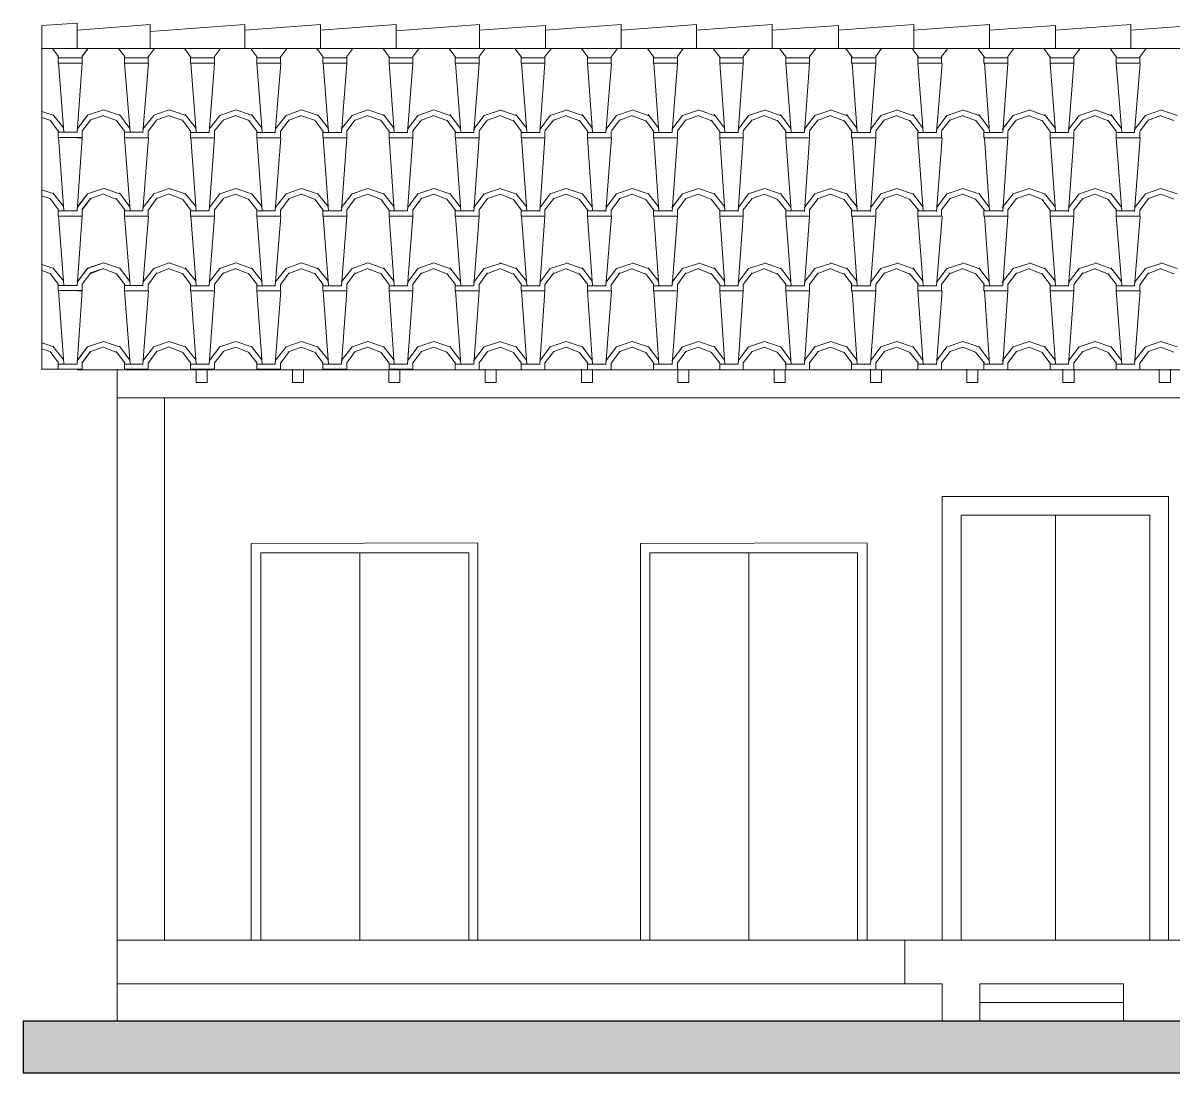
# Model space of a CAD drawing. Header units: millimetres. Extents: x 8858 to 19305, y 487 to 6013.
# Drawn here: x 8858 to 14917, y 487 to 6013 of the extents above; entities that cross this region are included whole.
import ezdxf

# ---------------------------------------------------------------- set-up
doc = ezdxf.new("R2010")
doc.units = ezdxf.units.MM
for name, color, linetype, lineweight in [('A-ALV-___-___-EXI', 250, 'Continuous', 25), ('A-BAS-___-___-EXI', 250, 'Continuous', 25), ('A-COB-___-___-EXI', 250, 'Continuous', 25), ('A-ESC-___-___-EXI', 250, 'Continuous', 25), ('A-POR-___-___-EXI', 250, 'Continuous', 25)]:
    doc.layers.add(name, color=color, linetype=linetype, lineweight=lineweight)

msp = doc.modelspace()

# ---------------------------------------------------------------- hatches: boundary and pattern name
at = {"layer": 'A-BAS-___-___-EXI', "true_color": 0xcb9898}
msp.add_hatch(color=253, dxfattribs=at).paths.add_polyline_path([(19305.5, 486.9), (19305.5, 759.2), (8858, 759.2), (8858, 486.9)])

# ---------------------------------------------------------------- linework, layer by layer
at = {"layer": 'A-ALV-___-___-EXI', "color": 250, "lineweight": 9}
for p, q in [((9354.4, 4188.2), (9354.4, 759.2)), ((9354.4, 1185.7), (18490.8, 1185.7))]:
    msp.add_line(p, q, dxfattribs=at)
at = {"layer": 'A-ALV-___-___-EXI', "color": 250, "lineweight": 9, "flags": 128}
for points in [[(9602.6, 4039.4), (18490.8, 4039.4), (18490.8, 759.2), (18490.8, 4039.4), (18739, 4039.4), (18739, 2149.8), (18739, 4188.2)], [(9354.4, 4039.4), (9602.6, 4039.4), (9602.6, 1185.7)]]:
    msp.add_lwpolyline(points, dxfattribs=at)
at = {"layer": 'A-BAS-___-___-EXI'}
msp.add_lwpolyline([(19305.5, 759.2), (8858, 759.2), (8858, 486.9), (19305.5, 486.9)], close=True, dxfattribs=at)
at = {"layer": 'A-COB-___-___-EXI', "color": 250, "lineweight": 9}
for p, q in [((9011.7, 5880.5), (9045.4, 5836.1)), ((9361, 5878), (9394.7, 5836.1)), ((9518.8, 5836.1), (9550, 5878)), ((9707.8, 5878), (9741.5, 5833.6)), ((10057.2, 5878), (10090.9, 5833.6)), ((10215, 5836.1), (10247, 5878)), ((10404.8, 5878), (10438.5, 5833.6)), ((10754.1, 5878), (10785.4, 5833.6)), ((11101, 5878), (11134.7, 5833.6)), ((11447.8, 5878), (11481.5, 5833.6)), ((11797.1, 5878), (11830.8, 5833.6)), ((11955, 5836.1), (11987, 5878)), ((12144.8, 5878), (12178.5, 5833.6)), ((12491.7, 5878), (12525.4, 5833.6)), ((12841, 5878), (12874.7, 5833.6)), ((13188.6, 5878), (13222.3, 5833.6)), ((13538, 5878), (13571.7, 5833.6)), ((13884.8, 5878), (13918.5, 5833.6)), ((14231.6, 5878), (14265.3, 5833.6)), ((14581, 5878), (14614.7, 5833.6)), ((14738.8, 5836.1), (14770.8, 5878)), ((9142.4, 5829.5), (9141.5, 5830.4)), ((9769.5, 5829.5), (9865.7, 5829.5)), ((9045.4, 5804.1), (9072.5, 5438.3)), ((9392.2, 5802.4), (9421.8, 5438.3)), ((9489.2, 5435.8), (9518.8, 5802.4)), ((9741.5, 5802.4), (9769.5, 5438.3)), ((9769.5, 5802.4), (9865.7, 5802.4)), ((10438.5, 5802.4), (10465.6, 5438.3)), ((11134.7, 5802.4), (11161.8, 5438.3)), ((11231.7, 5435.8), (11258.8, 5799.9)), ((11481.5, 5802.4), (11509.5, 5438.3)), ((12178.5, 5802.4), (12205.6, 5438.3)), ((12971.7, 5435.8), (12998.8, 5799.9)), ((13222.3, 5802.4), (13249.5, 5438.3)), ((13918.5, 5802.4), (13945.6, 5438.3)), ((14015.5, 5435.8), (14042.6, 5799.9)), ((8956.6, 5547.6), (9015.8, 5528.7)), ((8956.6, 5516.4), (8999.4, 5501.6)), ((9015.8, 5531.2), (9072.5, 5459.7)), ((9281.3, 5524.6), (9346.2, 5501.6)), ((9365.1, 5531.2), (9420.2, 5457.2)), ((9489.2, 5454.7), (9545.9, 5526.2)), ((9628.1, 5524.6), (9695.5, 5501.6)), ((9712, 5531.2), (9769.5, 5457.2)), ((9910, 5501.6), (9977.4, 5526.2)), ((9977.4, 5524.6), (10042.4, 5501.6)), ((10061.3, 5531.2), (10116.3, 5457.2)), ((10259.3, 5501.6), (10324.3, 5526.2)), ((10324.3, 5524.6), (10391.7, 5501.6)), ((10408.9, 5531.2), (10465.6, 5457.2)), ((10606.2, 5501.6), (10673.6, 5526.2)), ((10673.6, 5524.6), (10739.3, 5501.6)), ((10755.8, 5531.2), (10812.5, 5457.2)), ((10955.5, 5501.6), (11021.3, 5526.2)), ((11021.3, 5524.6), (11088.7, 5499.1)), ((11105.1, 5531.2), (11160.2, 5457.2)), ((11303.2, 5501.6), (11370.6, 5526.2)), ((11368.1, 5555.8), (11452.8, 5526.2)), ((11370.6, 5524.6), (11435.5, 5499.1)), ((11452.8, 5531.2), (11509.5, 5457.2)), ((11652.5, 5501.6), (11717.4, 5526.2)), ((11717.4, 5555.8), (11802.1, 5526.2)), ((11717.4, 5524.6), (11783.2, 5499.1)), ((11802.1, 5531.2), (11856.3, 5457.2)), ((11999.3, 5501.6), (12065.1, 5526.2)), ((12065.1, 5555.8), (12148.9, 5526.2)), ((12065.1, 5524.6), (12131.7, 5499.1)), ((12148.9, 5531.2), (12205.6, 5457.2)), ((12347, 5501.6), (12414.4, 5526.2)), ((12414.4, 5555.8), (12495.8, 5526.2)), ((12414.4, 5524.6), (12479.3, 5499.1)), ((12495.8, 5531.2), (12552.5, 5457.2)), ((12696.3, 5501.6), (12761.2, 5526.2)), ((12761.2, 5555.8), (12845.1, 5526.2)), ((12761.2, 5524.6), (12826.2, 5499.1)), ((12845.1, 5531.2), (12900.1, 5457.2)), ((13043.2, 5501.6), (13108.1, 5526.2)), ((13108.1, 5555.8), (13192.7, 5526.2)), ((13108.1, 5524.6), (13175.5, 5499.1)), ((13192.7, 5531.2), (13249.5, 5457.2)), ((13390, 5501.6), (13457.4, 5526.2)), ((13457.4, 5555.8), (13539.6, 5526.2)), ((13457.4, 5524.6), (13523.2, 5499.1)), ((13542.1, 5531.2), (13596.3, 5457.2)), ((13666.2, 5453.1), (13720.4, 5526.2)), ((13722.9, 5526.2), (13805.1, 5554.2)), ((13739.3, 5501.6), (13805.1, 5526.2)), ((13805.1, 5555.8), (13888.9, 5526.2)), ((13805.1, 5524.6), (13872.5, 5499.1)), ((13888.9, 5531.2), (13944, 5457.2)), ((14087, 5501.6), (14154.4, 5526.2)), ((14154.4, 5555.8), (14235.8, 5526.2)), ((14154.4, 5524.6), (14219.3, 5499.1)), ((14235.8, 5531.2), (14293.3, 5457.2)), ((14436.3, 5501.6), (14501.2, 5526.2)), ((14501.2, 5555.8), (14585.1, 5526.2)), ((14501.2, 5524.6), (14566.2, 5499.1)), ((14585.1, 5531.2), (14640.1, 5457.2)), ((14783.1, 5501.6), (14848.1, 5526.2)), ((14848.1, 5555.8), (14932.7, 5526.2)), ((14848.1, 5524.6), (14915.5, 5499.1)), ((9001, 5501.6), (9045.4, 5442.4)), ((9348.7, 5501.6), (9394.7, 5442.4)), ((9698, 5501.6), (9741.5, 5442.4)), ((10044.8, 5501.6), (10090.9, 5442.4)), ((10215, 5444.9), (10259.3, 5503.2)), ((10394.1, 5501.6), (10438.5, 5442.4)), ((10741, 5501.6), (10785.4, 5442.4)), ((11088.7, 5501.6), (11134.7, 5442.4)), ((11258.8, 5444.9), (11303.2, 5503.2)), ((11438, 5501.6), (11481.5, 5442.4)), ((11605.6, 5444.9), (11652.5, 5503.2)), ((11784.8, 5501.6), (11830.8, 5442.4)), ((11955, 5444.9), (11999.3, 5503.2)), ((12134.1, 5501.6), (12178.5, 5442.4)), ((12302.6, 5444.9), (12347, 5503.2)), ((12649.5, 5444.9), (12696.3, 5503.2)), ((12828.6, 5501.6), (12874.7, 5442.4)), ((12998.8, 5444.9), (13043.2, 5503.2)), ((13178, 5501.6), (13222.3, 5442.4)), ((13346.4, 5444.9), (13392.5, 5503.2)), ((13524.8, 5501.6), (13571.7, 5442.4)), ((13693.3, 5444.9), (13739.3, 5503.2)), ((13872.5, 5501.6), (13918.5, 5442.4)), ((14042.6, 5444.9), (14087, 5503.2)), ((14389.5, 5444.9), (14436.3, 5503.2)), ((14568.6, 5501.6), (14614.7, 5442.4)), ((14738.8, 5444.9), (14783.1, 5503.2)), ((9045.4, 5411.2), (9072.5, 5025.7)), ((9392.2, 5411.2), (9421.8, 5025.7)), ((9769.5, 5435.8), (9838.5, 5435.8)), ((10089.2, 5411.2), (10116.3, 5024.1)), ((10438.5, 5411.2), (10465.6, 5024.1)), ((10785.4, 5411.2), (10812.5, 5024.1)), ((11134.7, 5408.7), (11161.8, 5024.1)), ((11231.7, 5021.6), (11258.8, 5408.7)), ((11481.5, 5408.7), (11509.5, 5024.1)), ((11578.5, 5021.6), (11605.6, 5408.7)), ((11926.2, 5021.6), (11955, 5408.7)), ((12178.5, 5408.7), (12205.6, 5024.1)), ((12275.5, 5021.6), (12302.6, 5408.7)), ((12622.3, 5021.6), (12649.5, 5408.7)), ((12971.7, 5021.6), (12998.8, 5408.7)), ((13222.3, 5408.7), (13249.5, 5024.1)), ((13318.5, 5021.6), (13346.4, 5408.7)), ((13666.2, 5021.6), (13695.8, 5408.7)), ((13918.5, 5408.7), (13945.6, 5024.1)), ((14015.5, 5021.6), (14042.6, 5408.7)), ((14362.3, 5021.6), (14389.5, 5408.7)), ((14709.2, 5021.6), (14738.8, 5408.7)), ((8956.6, 5135), (9015.8, 5116.1)), ((8956.6, 5103.8), (8999.4, 5089)), ((9015.8, 5118.6), (9072.5, 5044.6)), ((9142.4, 5043), (9196.6, 5114.5)), ((9215.5, 5089), (9281.3, 5114.5)), ((9281.3, 5144.1), (9365.1, 5114.5)), ((9281.3, 5112), (9346.2, 5086.5)), ((9365.1, 5118.6), (9420.2, 5044.6)), ((9518.8, 5029.8), (9563.2, 5091.5)), ((9563.2, 5089), (9628.1, 5114.5)), ((9628.1, 5112), (9695.5, 5086.5)), ((9712, 5116.1), (9769.5, 5044.6)), ((10061.3, 5116.1), (10116.3, 5044.6)), ((10408.9, 5116.1), (10465.6, 5044.6)), ((10755.8, 5116.1), (10812.5, 5044.6)), ((11105.1, 5116.1), (11160.2, 5043)), ((11368.1, 5141.6), (11452.8, 5114.5)), ((11452.8, 5116.1), (11509.5, 5043)), ((11802.1, 5116.1), (11856.3, 5043)), ((12148.9, 5116.1), (12205.6, 5043)), ((12495.8, 5116.1), (12552.5, 5043)), ((12845.1, 5116.1), (12900.1, 5043)), ((13108.1, 5141.6), (13192.7, 5114.5)), ((13192.7, 5116.1), (13249.5, 5043)), ((13542.1, 5116.1), (13596.3, 5043)), ((13666.2, 5040.5), (13720.4, 5114.5)), ((13888.9, 5116.1), (13944, 5043)), ((14235.8, 5116.1), (14293.3, 5043)), ((14585.1, 5116.1), (14640.1, 5043)), ((9001, 5089), (9045.4, 5029.8)), ((9348.7, 5089), (9394.7, 5029.8)), ((9698, 5086.5), (9741.5, 5028.2)), ((10044.8, 5086.5), (10090.9, 5028.2)), ((10394.1, 5086.5), (10438.5, 5028.2)), ((10741, 5086.5), (10785.4, 5028.2)), ((11438, 5086.5), (11481.5, 5028.2)), ((11784.8, 5086.5), (11830.8, 5028.2)), ((12134.1, 5086.5), (12178.5, 5028.2)), ((12481, 5086.5), (12525.4, 5028.2)), ((12828.6, 5086.5), (12874.7, 5028.2)), ((13178, 5086.5), (13222.3, 5028.2)), ((13524.8, 5086.5), (13571.7, 5028.2)), ((14221.8, 5086.5), (14265.3, 5028.2)), ((14568.6, 5086.5), (14614.7, 5028.2)), ((9045.4, 4998.6), (9072.5, 4632)), ((9392.2, 4996.1), (9421.8, 4632)), ((9489.2, 4630.4), (9518.8, 4996.1)), ((9741.5, 4996.1), (9769.5, 4632)), ((9769.5, 4996.1), (9865.7, 4996.1)), ((10438.5, 4996.1), (10465.6, 4632)), ((11134.7, 4996.1), (11161.8, 4632)), ((11231.7, 4630.4), (11258.8, 4994.5)), ((11481.5, 4996.1), (11509.5, 4632)), ((12178.5, 4996.1), (12205.6, 4632)), ((12971.7, 4630.4), (12998.8, 4994.5)), ((13222.3, 4996.1), (13249.5, 4632)), ((13918.5, 4996.1), (13945.6, 4632)), ((14015.5, 4630.4), (14042.6, 4994.5)), ((8956.6, 4742.1), (9015.8, 4723.2)), ((11368.1, 4750.4), (11452.8, 4720.8)), ((11717.4, 4750.4), (11802.1, 4720.8)), ((12065.1, 4750.4), (12148.9, 4720.8)), ((12414.4, 4750.4), (12495.8, 4720.8)), ((12761.2, 4750.4), (12845.1, 4720.8)), ((13108.1, 4750.4), (13192.7, 4720.8)), ((13457.4, 4750.4), (13539.6, 4720.8)), ((13722.9, 4720.8), (13805.1, 4747.9)), ((13805.1, 4750.4), (13888.9, 4720.8)), ((14154.4, 4750.4), (14235.8, 4720.8)), ((14501.2, 4750.4), (14585.1, 4720.8)), ((14848.1, 4750.4), (14932.7, 4720.8)), ((8956.6, 4710.1), (8999.4, 4695.3)), ((9001, 4695.3), (9045.4, 4636.9)), ((9015.8, 4724.9), (9072.5, 4653.4)), ((9281.3, 4718.3), (9346.2, 4695.3)), ((9348.7, 4695.3), (9394.7, 4636.9)), ((9365.1, 4724.9), (9420.2, 4651.7)), ((9518.8, 4638.6), (9563.2, 4697.8)), ((9563.2, 4695.3), (9628.1, 4720.8)), ((9628.1, 4718.3), (9695.5, 4695.3)), ((9698, 4695.3), (9741.5, 4636.9)), ((9712, 4724.9), (9769.5, 4651.7)), ((9910, 4695.3), (9977.4, 4720.8)), ((9977.4, 4718.3), (10042.4, 4695.3)), ((10044.8, 4695.3), (10090.9, 4636.9)), ((10061.3, 4724.9), (10116.3, 4651.7)), ((10215, 4638.6), (10259.3, 4697.8)), ((10259.3, 4695.3), (10324.3, 4720.8)), ((10324.3, 4718.3), (10391.7, 4695.3)), ((10394.1, 4695.3), (10438.5, 4636.9)), ((10408.9, 4724.9), (10465.6, 4651.7)), ((10606.2, 4695.3), (10673.6, 4720.8)), ((10673.6, 4718.3), (10739.3, 4695.3)), ((10741, 4695.3), (10785.4, 4636.9)), ((10755.8, 4724.9), (10812.5, 4651.7)), ((10955.5, 4695.3), (11021.3, 4720.8)), ((11021.3, 4718.3), (11088.7, 4693.6)), ((11088.7, 4695.3), (11134.7, 4636.9)), ((11105.1, 4724.9), (11160.2, 4651.7)), ((11303.2, 4695.3), (11370.6, 4720.8)), ((11370.6, 4718.3), (11435.5, 4693.6)), ((11438, 4695.3), (11481.5, 4636.9)), ((11452.8, 4724.9), (11509.5, 4651.7)), ((11652.5, 4695.3), (11717.4, 4720.8)), ((11717.4, 4718.3), (11783.2, 4693.6)), ((11784.8, 4695.3), (11830.8, 4636.9)), ((11802.1, 4724.9), (11856.3, 4651.7)), ((11955, 4636.9), (11999.3, 4697.8)), ((11999.3, 4695.3), (12065.1, 4720.8)), ((12065.1, 4718.3), (12131.7, 4693.6)), ((12134.1, 4695.3), (12178.5, 4636.9)), ((12148.9, 4724.9), (12205.6, 4651.7)), ((12347, 4695.3), (12414.4, 4720.8)), ((12414.4, 4718.3), (12479.3, 4693.6)), ((12495.8, 4724.9), (12552.5, 4651.7)), ((12696.3, 4695.3), (12761.2, 4720.8)), ((12761.2, 4718.3), (12826.2, 4693.6)), ((12828.6, 4695.3), (12874.7, 4636.9)), ((12845.1, 4724.9), (12900.1, 4651.7)), ((13043.2, 4695.3), (13108.1, 4720.8)), ((13108.1, 4718.3), (13175.5, 4693.6)), ((13178, 4695.3), (13222.3, 4636.9)), ((13192.7, 4724.9), (13249.5, 4651.7)), ((13390, 4695.3), (13457.4, 4720.8)), ((13457.4, 4718.3), (13523.2, 4693.6)), ((13524.8, 4695.3), (13571.7, 4636.9)), ((13542.1, 4724.9), (13596.3, 4651.7)), ((13666.2, 4646.8), (13720.4, 4720.8)), ((13739.3, 4695.3), (13805.1, 4720.8)), ((13805.1, 4718.3), (13872.5, 4693.6)), ((13872.5, 4695.3), (13918.5, 4636.9)), ((13888.9, 4724.9), (13944, 4651.7)), ((14087, 4695.3), (14154.4, 4720.8)), ((14154.4, 4718.3), (14219.3, 4693.6)), ((14235.8, 4724.9), (14293.3, 4651.7)), ((14436.3, 4695.3), (14501.2, 4720.8)), ((14501.2, 4718.3), (14566.2, 4693.6)), ((14568.6, 4695.3), (14614.7, 4636.9)), ((14585.1, 4724.9), (14640.1, 4651.7)), ((14738.8, 4636.9), (14783.1, 4697.8)), ((14783.1, 4695.3), (14848.1, 4720.8)), ((14848.1, 4718.3), (14915.5, 4693.6)), ((9045.4, 4604.9), (9072.5, 4220.2)), ((9392.2, 4604.9), (9421.8, 4217.8)), ((9769.5, 4630.4), (9838.5, 4630.4)), ((10438.5, 4603.2), (10465.6, 4217.8)), ((11134.7, 4603.2), (11161.8, 4217.8)), ((11231.7, 4216.1), (11258.8, 4603.2)), ((11578.5, 4216.1), (11605.6, 4603.2)), ((11926.2, 4216.1), (11955, 4603.2)), ((12178.5, 4603.2), (12205.6, 4217.8)), ((12275.5, 4216.1), (12302.6, 4603.2)), ((12622.3, 4216.1), (12649.5, 4603.2)), ((12971.7, 4216.1), (12998.8, 4603.2)), ((13318.5, 4216.1), (13346.4, 4603.2)), ((13666.2, 4216.1), (13695.8, 4603.2)), ((13918.5, 4603.2), (13945.6, 4217.8)), ((14015.5, 4216.1), (14042.6, 4603.2)), ((14362.3, 4216.1), (14389.5, 4603.2)), ((14709.2, 4216.1), (14738.8, 4603.2)), ((8956.6, 4329.5), (9015.8, 4310.6)), ((9015.8, 4312.3), (9072.5, 4239.1)), ((9142.4, 4236.7), (9196.6, 4308.2)), ((9215.5, 4283.5), (9281.3, 4308.2)), ((9281.3, 4306.5), (9346.2, 4281)), ((9365.1, 4312.3), (9420.2, 4239.1)), ((9563.2, 4283.5), (9628.1, 4308.2)), ((9628.1, 4306.5), (9695.5, 4281)), ((9712, 4310.6), (9769.5, 4239.1)), ((10061.3, 4310.6), (10116.3, 4239.1)), ((10408.9, 4310.6), (10465.6, 4239.1)), ((10755.8, 4310.6), (10812.5, 4239.1)), ((11105.1, 4310.6), (11160.2, 4236.7)), ((11368.1, 4336.1), (11452.8, 4308.2)), ((11452.8, 4310.6), (11509.5, 4236.7)), ((11802.1, 4310.6), (11856.3, 4236.7)), ((12148.9, 4310.6), (12205.6, 4236.7)), ((12495.8, 4310.6), (12552.5, 4236.7)), ((12845.1, 4310.6), (12900.1, 4236.7)), ((13108.1, 4336.1), (13192.7, 4308.2)), ((13192.7, 4310.6), (13249.5, 4236.7)), ((13542.1, 4310.6), (13596.3, 4236.7)), ((13666.2, 4235), (13720.4, 4308.2)), ((13888.9, 4310.6), (13944, 4236.7)), ((14235.8, 4310.6), (14293.3, 4236.7)), ((14585.1, 4310.6), (14640.1, 4236.7)), ((8956.6, 4297.5), (8999.4, 4283.5)), ((9001, 4283.5), (9045.4, 4224.3)), ((9348.7, 4283.5), (9394.7, 4224.3)), ((9518.8, 4224.3), (9563.2, 4285.2)), ((9698, 4281), (9741.5, 4221.9)), ((10044.8, 4281), (10090.9, 4221.9)), ((10394.1, 4281), (10438.5, 4221.9)), ((10741, 4281), (10785.4, 4221.9)), ((11438, 4281), (11481.5, 4221.9)), ((11784.8, 4281), (11830.8, 4221.9)), ((12134.1, 4281), (12178.5, 4221.9)), ((12481, 4281), (12525.4, 4221.9)), ((12828.6, 4281), (12874.7, 4221.9)), ((13178, 4281), (13222.3, 4221.9)), ((13524.8, 4281), (13571.7, 4221.9)), ((14221.8, 4281), (14265.3, 4221.9)), ((14568.6, 4281), (14614.7, 4221.9)), ((9769.5, 4217.8), (9838.5, 4217.8)), ((11509.5, 4217.8), (11578.5, 4217.8)), ((11856.3, 4217.8), (11926.2, 4217.8)), ((12552.5, 4217.8), (12622.3, 4217.8)), ((13249.5, 4217.8), (13318.5, 4217.8)), ((13596.3, 4217.8), (13666.2, 4217.8)), ((14293.3, 4217.8), (14362.3, 4217.8))]:
    msp.add_line(p, q, dxfattribs=at)
at = {"layer": 'A-COB-___-___-EXI', "lineweight": 15}
for p, q in [((9142.4, 4190.6), (8956.6, 4190.6)), ((18909.1, 4188.2), (9142.4, 4188.2))]:
    msp.add_line(p, q, dxfattribs=at)
at = {"layer": 'A-COB-___-___-EXI', "color": 250, "lineweight": 9, "flags": 128}
for points in [[(9142.4, 5886.2), (9142.4, 6012.8), (8956.6, 5999.7), (8956.6, 5878)], [(9527, 5878), (9527, 6004.6), (9142.4, 5975), (9142.4, 5878)], [(10025.9, 5880.5), (10025.9, 6004.6), (9527, 5968.4)], [(10423.7, 5880.5), (10423.7, 6004.6), (10025.9, 5975)], [(10423.7, 5975), (10821.5, 6004.6), (10821.5, 5880.5)], [(10821.5, 5972.5), (11261.3, 6004.6), (11261.3, 5938.8), (11261.3, 5880.5)], [(11608.1, 5880.5), (11608.1, 5999.7), (11261.3, 5975)], [(11608.1, 5975), (12005.9, 6004.6), (12005.9, 5880.5)], [(12005.9, 5975), (12403.7, 6004.6), (12403.7, 5880.5)], [(12801.5, 5880.5), (12801.5, 6004.6), (12403.7, 5975)], [(12801.5, 5975), (13150.8, 5999.7), (13150.8, 5938.8), (13150.8, 5880.5)], [(13547.8, 5880.5), (13547.8, 6004.6), (13150.8, 5975)], [(13547.8, 5975), (13945.6, 6004.6), (13945.6, 5880.5)], [(13945.6, 5975), (14293.3, 5999.7), (14293.3, 5880.5)], [(14690.3, 5880.5), (14690.3, 6004.6), (14293.3, 5975)], [(15088.1, 5880.5), (15088.1, 6004.6), (14690.3, 5975)], [(9042.9, 5837.7), (9042.9, 5802.4), (9072.5, 5802.4), (9169.5, 5802.4), (9169.5, 5837.7), (9200.7, 5880.5)], [(9142.4, 5435.8), (9169.5, 5802.4), (9169.5, 5836.1), (9200.7, 5878)], [(9739.9, 5836.1), (9739.9, 5802.4), (9769.5, 5802.4), (9865.7, 5802.4), (9865.7, 5836.1), (9897.7, 5878)], [(10436.1, 5836.1), (10436.1, 5802.4), (10463.2, 5802.4), (10562.6, 5802.4), (10562.6, 5836.1), (10593.9, 5878)], [(10785.4, 5802.4), (10812.5, 5802.4), (10909.5, 5802.4), (10909.5, 5836.1), (10943.2, 5878)], [(11132.2, 5836.1), (11132.2, 5802.4), (11160.2, 5802.4), (11258.8, 5802.4), (11258.8, 5836.1), (11290, 5878)], [(11479.9, 5836.1), (11479.9, 5802.4), (11509.5, 5802.4), (11605.6, 5802.4), (11605.6, 5836.1), (11639.3, 5878)], [(12176, 5836.1), (12176, 5802.4), (12204, 5802.4), (12302.6, 5802.4), (12302.6, 5836.1), (12333.9, 5878)], [(12525.4, 5802.4), (12552.5, 5802.4), (12649.5, 5802.4), (12649.5, 5836.1), (12683.2, 5878)], [(12873, 5802.4), (12900.1, 5802.4), (12998.8, 5802.4), (12998.8, 5836.1), (13030.8, 5878)], [(13219.9, 5836.1), (13219.9, 5802.4), (13249.5, 5802.4), (13346.4, 5802.4), (13346.4, 5836.1), (13377.7, 5878)], [(13569.2, 5802.4), (13596.3, 5802.4), (13693.3, 5802.4), (13693.3, 5836.1), (13727, 5878)], [(13916, 5836.1), (13916, 5802.4), (13944, 5802.4), (14042.6, 5802.4), (14042.6, 5836.1), (14073.8, 5878)], [(14265.3, 5802.4), (14293.3, 5802.4), (14389.5, 5802.4), (14389.5, 5836.1), (14423.2, 5878)], [(9042.9, 5829.5), (9072.5, 5829.5), (9169.5, 5829.5)], [(9392.2, 5836.1), (9392.2, 5802.4), (9420.2, 5802.4), (9516.3, 5802.4), (9516.3, 5836.1)], [(9392.2, 5829.5), (9420.2, 5829.5), (9516.3, 5829.5)], [(9739.9, 5829.5), (9769.5, 5829.5), (9838.5, 5829.5)], [(10089.2, 5836.1), (10089.2, 5802.4), (10116.3, 5438.3)], [(10089.2, 5802.4), (10116.3, 5802.4), (10213.3, 5802.4), (10213.3, 5836.1)], [(10213.3, 5829.5), (10116.3, 5829.5), (10089.2, 5829.5)], [(10562.6, 5829.5), (10463.2, 5829.5), (10436.1, 5829.5)], [(10785.4, 5836.1), (10785.4, 5802.4), (10812.5, 5438.3)], [(10909.5, 5829.5), (10812.5, 5829.5), (10785.4, 5829.5)], [(11258.8, 5829.5), (11160.2, 5829.5), (11132.2, 5829.5)], [(11605.6, 5829.5), (11509.5, 5829.5), (11479.9, 5829.5)], [(11829.2, 5836.1), (11829.2, 5802.4), (11856.3, 5438.3)], [(11829.2, 5802.4), (11856.3, 5802.4), (11953.3, 5802.4), (11953.3, 5836.1)], [(11953.3, 5829.5), (11856.3, 5829.5), (11829.2, 5829.5)], [(12302.6, 5829.5), (12204, 5829.5), (12176, 5829.5)], [(12525.4, 5836.1), (12525.4, 5802.4), (12552.5, 5438.3)], [(12649.5, 5829.5), (12552.5, 5829.5), (12525.4, 5829.5)], [(12873, 5836.1), (12873, 5802.4), (12901.8, 5438.3)], [(12998.8, 5829.5), (12900.1, 5829.5), (12873, 5829.5)], [(13346.4, 5829.5), (13249.5, 5829.5), (13219.9, 5829.5)], [(13569.2, 5836.1), (13569.2, 5802.4), (13596.3, 5438.3)], [(13693.3, 5829.5), (13596.3, 5829.5), (13569.2, 5829.5)], [(14042.6, 5829.5), (13944, 5829.5), (13916, 5829.5)], [(14265.3, 5836.1), (14265.3, 5802.4), (14293.3, 5438.3)], [(14389.5, 5829.5), (14293.3, 5829.5), (14265.3, 5829.5)], [(14613, 5836.1), (14613, 5802.4), (14642.6, 5438.3)], [(14613, 5802.4), (14640.1, 5802.4), (14737.1, 5802.4), (14737.1, 5836.1)], [(14737.1, 5829.5), (14640.1, 5829.5), (14613, 5829.5)], [(9142.4, 5802.4), (9169.5, 5802.4), (9142.4, 5438.3)], [(9739.9, 5435.8), (9769.5, 5435.8), (9838.5, 5435.8), (9865.7, 5799.9)], [(10215, 5799.9), (10185.4, 5435.8), (10116.3, 5435.8), (10089.2, 5435.8)], [(10562.6, 5799.9), (10534.7, 5435.8), (10463.2, 5435.8), (10436.1, 5435.8)], [(10909.5, 5799.9), (10882.4, 5435.8), (10812.5, 5435.8), (10785.4, 5435.8)], [(11605.6, 5799.9), (11578.5, 5435.8), (11509.5, 5435.8), (11479.9, 5435.8)], [(11955, 5799.9), (11926.2, 5435.8), (11856.3, 5435.8), (11829.2, 5435.8)], [(12302.6, 5799.9), (12275.5, 5435.8), (12204, 5435.8), (12176, 5435.8)], [(12649.5, 5799.9), (12622.3, 5435.8), (12552.5, 5435.8), (12525.4, 5435.8)], [(13346.4, 5799.9), (13318.5, 5435.8), (13249.5, 5435.8), (13219.9, 5435.8)], [(13695.8, 5799.9), (13666.2, 5435.8), (13596.3, 5435.8), (13569.2, 5435.8)], [(14389.5, 5799.9), (14362.3, 5435.8), (14293.3, 5435.8), (14265.3, 5435.8)], [(14738.8, 5799.9), (14709.2, 5435.8), (14640.1, 5435.8), (14613, 5435.8)], [(9042.9, 5444.9), (9042.9, 5411.2), (9072.5, 5411.2), (9169.5, 5411.2), (9169.5, 5444.9), (9215.5, 5503.2), (9281.3, 5526.2)], [(9365.1, 5528.7), (9281.3, 5555.8), (9196.6, 5528.7), (9142.4, 5454.7), (9196.6, 5526.2)], [(9518.8, 5444.9), (9563.2, 5503.2), (9628.1, 5526.2)], [(9545.9, 5528.7), (9628.1, 5555.8), (9712, 5528.7)], [(9838.5, 5454.7), (9893.6, 5526.2), (9977.4, 5555.8), (10061.3, 5528.7)], [(10185.4, 5454.7), (10242.9, 5526.2), (10324.3, 5555.8), (10408.9, 5528.7)], [(10533, 5454.7), (10589.8, 5526.2), (10673.6, 5555.8), (10755.8, 5528.7)], [(10882.4, 5454.7), (10936.6, 5526.2), (11021.3, 5555.8), (11105.1, 5526.2)], [(11229.2, 5453.1), (11285.9, 5526.2), (11370.6, 5554.2)], [(11578.5, 5453.1), (11633.6, 5526.2), (11717.4, 5554.2)], [(11926.2, 5453.1), (11982.9, 5526.2), (12065.1, 5554.2)], [(12273, 5453.1), (12329.7, 5526.2), (12414.4, 5554.2)], [(12622.3, 5453.1), (12677.4, 5526.2), (12761.2, 5554.2)], [(12969.2, 5453.1), (13025.9, 5526.2), (13110.6, 5554.2)], [(13318.5, 5453.1), (13373.6, 5526.2), (13457.4, 5554.2)], [(14013, 5453.1), (14069.7, 5526.2), (14154.4, 5554.2)], [(14362.3, 5453.1), (14417.4, 5526.2), (14501.2, 5554.2)], [(14709.2, 5453.1), (14766.7, 5526.2), (14848.1, 5554.2)], [(9141.5, 5024.1), (9142.4, 5024.1), (9169.5, 5408.7), (9169.5, 5444.9), (9215.5, 5503.2)], [(9739.9, 5444.9), (9739.9, 5408.7), (9769.5, 5408.7), (9865.7, 5408.7), (9865.7, 5444.9), (9912.5, 5503.2)], [(10436.1, 5444.9), (10436.1, 5408.7), (10463.2, 5408.7), (10562.6, 5408.7), (10562.6, 5444.9), (10606.2, 5503.2)], [(10785.4, 5444.9), (10785.4, 5408.7), (10812.5, 5408.7), (10909.5, 5408.7), (10909.5, 5444.9), (10955.5, 5503.2)], [(12481, 5501.6), (12525.4, 5442.4), (12525.4, 5408.7), (12552.5, 5024.1)], [(14221.8, 5501.6), (14265.3, 5442.4), (14265.3, 5408.7), (14293.3, 5024.1)], [(9042.9, 5438.3), (9072.5, 5438.3), (9142.4, 5438.3), (9141.5, 5438.3)], [(9142.4, 5408.7), (9169.5, 5408.7), (9142.4, 5024.1), (9072.5, 5024.1), (9042.9, 5024.1)], [(9392.2, 5444.9), (9392.2, 5408.7), (9420.2, 5408.7), (9516.3, 5408.7), (9516.3, 5444.9)], [(9392.2, 5438.3), (9420.2, 5438.3), (9489.2, 5438.3)], [(9392.2, 5024.1), (9420.2, 5024.1), (9489.2, 5024.1), (9518.8, 5408.7)], [(9741.5, 5411.2), (9769.5, 5024.1), (9838.5, 5024.1), (9865.7, 5408.7), (9769.5, 5408.7)], [(10089.2, 5444.9), (10089.2, 5408.7), (10116.3, 5408.7), (10213.3, 5408.7), (10213.3, 5444.9)], [(10215, 5408.7), (10185.4, 5024.1), (10116.3, 5024.1), (10089.2, 5024.1)], [(10562.6, 5408.7), (10534.7, 5024.1), (10463.2, 5024.1), (10436.1, 5024.1)], [(10909.5, 5408.7), (10882.4, 5024.1), (10812.5, 5024.1), (10785.4, 5024.1)], [(11132.2, 5442.4), (11132.2, 5408.7), (11160.2, 5408.7), (11258.8, 5408.7), (11258.8, 5442.4)], [(11229.2, 5435.8), (11160.2, 5435.8), (11132.2, 5435.8)], [(11479.9, 5442.4), (11479.9, 5408.7), (11509.5, 5408.7), (11605.6, 5408.7), (11605.6, 5442.4)], [(11829.2, 5442.4), (11829.2, 5408.7), (11856.3, 5024.1)], [(11829.2, 5408.7), (11856.3, 5408.7), (11953.3, 5408.7), (11953.3, 5442.4)], [(12176, 5442.4), (12176, 5408.7), (12204, 5408.7), (12302.6, 5408.7), (12302.6, 5442.4)], [(12525.4, 5408.7), (12552.5, 5408.7), (12649.5, 5408.7), (12649.5, 5442.4)], [(12873, 5442.4), (12873, 5408.7), (12901.8, 5024.1)], [(12873, 5408.7), (12900.1, 5408.7), (12998.8, 5408.7), (12998.8, 5442.4)], [(12969.2, 5435.8), (12900.1, 5435.8), (12873, 5435.8)], [(13219.9, 5442.4), (13219.9, 5408.7), (13249.5, 5408.7), (13346.4, 5408.7), (13346.4, 5442.4)], [(13569.2, 5442.4), (13569.2, 5408.7), (13596.3, 5024.1)], [(13569.2, 5408.7), (13596.3, 5408.7), (13693.3, 5408.7), (13693.3, 5442.4)], [(13916, 5442.4), (13916, 5408.7), (13944, 5408.7), (14042.6, 5408.7), (14042.6, 5442.4)], [(14013, 5435.8), (13944, 5435.8), (13916, 5435.8)], [(14265.3, 5408.7), (14293.3, 5408.7), (14389.5, 5408.7), (14389.5, 5442.4)], [(14613, 5442.4), (14613, 5408.7), (14642.6, 5024.1)], [(14613, 5408.7), (14640.1, 5408.7), (14737.1, 5408.7), (14737.1, 5442.4)], [(9142.4, 5040.5), (9196.6, 5114.5), (9281.3, 5141.6)], [(9142.4, 4996.1), (9169.5, 4996.1), (9169.5, 5032.3), (9215.5, 5091.5), (9169.5, 5029.8), (9169.5, 4996.1), (9142.4, 4630.4)], [(9489.2, 5040.5), (9545.9, 5114.5), (9628.1, 5141.6), (9712, 5114.5)], [(9838.5, 5040.5), (9893.6, 5114.5), (9977.4, 5141.6), (10061.3, 5114.5)], [(9910, 5089), (9977.4, 5112), (10042.4, 5086.5)], [(10185.4, 5040.5), (10242.9, 5114.5), (10324.3, 5141.6), (10408.9, 5114.5)], [(10215, 5029.8), (10259.3, 5089), (10324.3, 5112), (10391.7, 5086.5)], [(10436.1, 5029.8), (10436.1, 4996.1), (10463.2, 4996.1), (10562.6, 4996.1), (10562.6, 5029.8), (10606.2, 5089), (10673.6, 5112), (10739.3, 5086.5)], [(10533, 5040.5), (10589.8, 5114.5), (10673.6, 5141.6), (10755.8, 5114.5)], [(10785.4, 4996.1), (10812.5, 4996.1), (10909.5, 4996.1), (10909.5, 5029.8), (10955.5, 5089), (11021.3, 5112), (11088.7, 5086.5), (11134.7, 5028.2)], [(10882.4, 5040.5), (10936.6, 5114.5), (11021.3, 5141.6), (11105.1, 5114.5)], [(11132.2, 5029.8), (11132.2, 4996.1), (11160.2, 4996.1), (11258.8, 4996.1), (11258.8, 5029.8), (11303.2, 5089), (11370.6, 5112), (11435.5, 5086.5)], [(11229.2, 5040.5), (11285.9, 5114.5), (11370.6, 5141.6)], [(11479.9, 5029.8), (11479.9, 4996.1), (11509.5, 4996.1), (11605.6, 4996.1), (11605.6, 5029.8), (11652.5, 5089), (11717.4, 5112), (11783.2, 5086.5)], [(11578.5, 5040.5), (11633.6, 5114.5), (11717.4, 5141.6), (11802.1, 5114.5)], [(11926.2, 5040.5), (11982.9, 5114.5), (12065.1, 5141.6), (12148.9, 5114.5)], [(11955, 5029.8), (11999.3, 5089), (12065.1, 5112), (12131.7, 5086.5)], [(12176, 5029.8), (12176, 4996.1), (12204, 4996.1), (12302.6, 4996.1), (12302.6, 5029.8), (12347, 5089), (12414.4, 5112), (12479.3, 5086.5)], [(12273, 5040.5), (12329.7, 5114.5), (12414.4, 5141.6), (12495.8, 5114.5)], [(12525.4, 4996.1), (12552.5, 4996.1), (12649.5, 4996.1), (12649.5, 5029.8), (12696.3, 5089), (12761.2, 5112), (12826.2, 5086.5)], [(12622.3, 5040.5), (12677.4, 5114.5), (12761.2, 5141.6), (12845.1, 5114.5)], [(12873, 4996.1), (12900.1, 4996.1), (12998.8, 4996.1), (12998.8, 5029.8), (13043.2, 5089), (13108.1, 5112), (13175.5, 5086.5)], [(12969.2, 5040.5), (13025.9, 5114.5), (13110.6, 5141.6)], [(13318.5, 5040.5), (13373.6, 5114.5), (13457.4, 5141.6), (13539.6, 5114.5)], [(13390, 5089), (13457.4, 5112), (13523.2, 5086.5)], [(13569.2, 4996.1), (13596.3, 4996.1), (13693.3, 4996.1), (13693.3, 5029.8), (13739.3, 5089), (13805.1, 5112), (13872.5, 5086.5), (13918.5, 5028.2)], [(13722.9, 5114.5), (13805.1, 5141.6), (13888.9, 5114.5)], [(13916, 5029.8), (13916, 4996.1), (13944, 4996.1), (14042.6, 4996.1), (14042.6, 5029.8), (14087, 5089), (14154.4, 5112), (14219.3, 5086.5)], [(14013, 5040.5), (14069.7, 5114.5), (14154.4, 5141.6), (14235.8, 5114.5)], [(14265.3, 4996.1), (14293.3, 4996.1), (14389.5, 4996.1), (14389.5, 5029.8), (14436.3, 5089), (14501.2, 5112), (14566.2, 5086.5)], [(14362.3, 5040.5), (14417.4, 5114.5), (14501.2, 5141.6), (14585.1, 5114.5)], [(14709.2, 5040.5), (14766.7, 5114.5), (14848.1, 5141.6), (14932.7, 5114.5)], [(14738.8, 5029.8), (14783.1, 5089), (14848.1, 5112), (14915.5, 5086.5)], [(9042.9, 5032.3), (9042.9, 4996.1), (9072.5, 4996.1), (9169.5, 4996.1), (9142.4, 4632), (9141.5, 4632.8)], [(9392.2, 5029.8), (9392.2, 4996.1), (9420.2, 4996.1), (9516.3, 4996.1), (9516.3, 5029.8)], [(9739.9, 5029.8), (9739.9, 4996.1), (9769.5, 4996.1), (9865.7, 4996.1), (9865.7, 5029.8), (9912.5, 5089)], [(10089.2, 5029.8), (10089.2, 4996.1), (10116.3, 4632)], [(10089.2, 4996.1), (10116.3, 4996.1), (10213.3, 4996.1), (10213.3, 5029.8)], [(10785.4, 5029.8), (10785.4, 4996.1), (10812.5, 4632)], [(11829.2, 5029.8), (11829.2, 4996.1), (11856.3, 4632)], [(11829.2, 4996.1), (11856.3, 4996.1), (11953.3, 4996.1), (11953.3, 5029.8)], [(12525.4, 5029.8), (12525.4, 4996.1), (12552.5, 4632)], [(12873, 5029.8), (12873, 4996.1), (12901.8, 4632)], [(13219.9, 5029.8), (13219.9, 4996.1), (13249.5, 4996.1), (13346.4, 4996.1), (13346.4, 5029.8), (13392.5, 5089)], [(13569.2, 5029.8), (13569.2, 4996.1), (13596.3, 4632)], [(14265.3, 5029.8), (14265.3, 4996.1), (14293.3, 4632)], [(14613, 5029.8), (14613, 4996.1), (14642.6, 4632)], [(14613, 4996.1), (14640.1, 4996.1), (14737.1, 4996.1), (14737.1, 5029.8)], [(9838.5, 5024.1), (9769.5, 5024.1), (9739.9, 5024.1)], [(9739.9, 4630.4), (9769.5, 4630.4), (9838.5, 4630.4), (9865.7, 4994.5)], [(10215, 4994.5), (10185.4, 4630.4), (10116.3, 4630.4), (10089.2, 4630.4)], [(10562.6, 4994.5), (10534.7, 4630.4), (10463.2, 4630.4), (10436.1, 4630.4)], [(10909.5, 4994.5), (10882.4, 4630.4), (10812.5, 4630.4), (10785.4, 4630.4)], [(11229.2, 5024.1), (11160.2, 5024.1), (11132.2, 5024.1)], [(11578.5, 5024.1), (11509.5, 5024.1), (11479.9, 5024.1)], [(11605.6, 4994.5), (11578.5, 4630.4), (11509.5, 4630.4), (11479.9, 4630.4)], [(11926.2, 5024.1), (11856.3, 5024.1), (11829.2, 5024.1)], [(11955, 4994.5), (11926.2, 4630.4), (11856.3, 4630.4), (11829.2, 4630.4)], [(12275.5, 5024.1), (12204, 5024.1), (12176, 5024.1)], [(12302.6, 4994.5), (12275.5, 4630.4), (12204, 4630.4), (12176, 4630.4)], [(12622.3, 5024.1), (12552.5, 5024.1), (12525.4, 5024.1)], [(12649.5, 4994.5), (12622.3, 4630.4), (12552.5, 4630.4), (12525.4, 4630.4)], [(12969.2, 5024.1), (12900.1, 5024.1), (12873, 5024.1)], [(13318.5, 5024.1), (13249.5, 5024.1), (13219.9, 5024.1)], [(13346.4, 4994.5), (13318.5, 4630.4), (13249.5, 4630.4), (13219.9, 4630.4)], [(13666.2, 5024.1), (13596.3, 5024.1), (13569.2, 5024.1)], [(13695.8, 4994.5), (13666.2, 4630.4), (13596.3, 4630.4), (13569.2, 4630.4)], [(14013, 5024.1), (13944, 5024.1), (13916, 5024.1)], [(14362.3, 5024.1), (14293.3, 5024.1), (14265.3, 5024.1)], [(14389.5, 4994.5), (14362.3, 4630.4), (14293.3, 4630.4), (14265.3, 4630.4)], [(14709.2, 5024.1), (14640.1, 5024.1), (14613, 5024.1)], [(14738.8, 4994.5), (14709.2, 4630.4), (14640.1, 4630.4), (14613, 4630.4)], [(9365.1, 4723.2), (9281.3, 4750.4), (9196.6, 4720.8), (9142.4, 4649.3), (9196.6, 4723.2), (9281.3, 4750.4)], [(9489.2, 4649.3), (9545.9, 4720.8), (9628.1, 4750.4), (9712, 4720.8)], [(9838.5, 4649.3), (9893.6, 4720.8), (9977.4, 4750.4), (10061.3, 4720.8)], [(10185.4, 4649.3), (10242.9, 4720.8), (10324.3, 4750.4), (10408.9, 4720.8)], [(10533, 4649.3), (10589.8, 4720.8), (10673.6, 4750.4), (10755.8, 4720.8)], [(10882.4, 4646.8), (10936.6, 4720.8), (11021.3, 4750.4), (11105.1, 4720.8)], [(11229.2, 4646.8), (11285.9, 4720.8), (11370.6, 4747.9)], [(11578.5, 4646.8), (11633.6, 4720.8), (11717.4, 4747.9)], [(11926.2, 4646.8), (11982.9, 4720.8), (12065.1, 4747.9)], [(12273, 4646.8), (12329.7, 4720.8), (12414.4, 4747.9)], [(12622.3, 4646.8), (12677.4, 4720.8), (12761.2, 4747.9)], [(12969.2, 4646.8), (13025.9, 4720.8), (13110.6, 4747.9)], [(13318.5, 4646.8), (13373.6, 4720.8), (13457.4, 4747.9)], [(14013, 4646.8), (14069.7, 4720.8), (14154.4, 4747.9)], [(14362.3, 4646.8), (14417.4, 4720.8), (14501.2, 4747.9)], [(14709.2, 4646.8), (14766.7, 4720.8), (14848.1, 4747.9)], [(9141.5, 4218.6), (9142.4, 4217.8), (9169.5, 4603.2), (9169.5, 4638.6), (9215.5, 4697.8), (9169.5, 4638.6), (9169.5, 4604.9), (9072.5, 4604.9), (9042.9, 4604.9), (9042.9, 4638.6)], [(9215.5, 4695.3), (9281.3, 4720.8), (9213.9, 4697.8)], [(9739.9, 4638.6), (9739.9, 4603.2), (9769.5, 4603.2), (9865.7, 4603.2), (9865.7, 4638.6), (9912.5, 4697.8)], [(10436.1, 4638.6), (10436.1, 4603.2), (10463.2, 4603.2), (10562.6, 4603.2), (10562.6, 4638.6), (10606.2, 4697.8)], [(10785.4, 4603.2), (10812.5, 4603.2), (10909.5, 4603.2), (10909.5, 4638.6), (10955.5, 4697.8)], [(11132.2, 4636.9), (11132.2, 4603.2), (11160.2, 4603.2), (11258.8, 4603.2), (11258.8, 4636.9), (11303.2, 4697.8)], [(11479.9, 4636.9), (11479.9, 4603.2), (11509.5, 4603.2), (11605.6, 4603.2), (11605.6, 4636.9), (11652.5, 4697.8)], [(12176, 4636.9), (12176, 4603.2), (12204, 4603.2), (12302.6, 4603.2), (12302.6, 4636.9), (12347, 4697.8)], [(12481, 4695.3), (12525.4, 4636.9), (12525.4, 4603.2), (12552.5, 4217.8), (12525.4, 4217.8)], [(12525.4, 4603.2), (12552.5, 4603.2), (12649.5, 4603.2), (12649.5, 4636.9), (12696.3, 4697.8)], [(12873, 4603.2), (12900.1, 4603.2), (12998.8, 4603.2), (12998.8, 4636.9), (13043.2, 4697.8)], [(13219.9, 4636.9), (13219.9, 4603.2), (13249.5, 4603.2), (13346.4, 4603.2), (13346.4, 4636.9), (13392.5, 4697.8)], [(13569.2, 4603.2), (13596.3, 4603.2), (13693.3, 4603.2), (13693.3, 4636.9), (13739.3, 4697.8)], [(13916, 4636.9), (13916, 4603.2), (13944, 4603.2), (14042.6, 4603.2), (14042.6, 4636.9), (14087, 4697.8)], [(14221.8, 4695.3), (14265.3, 4636.9), (14265.3, 4603.2), (14293.3, 4217.8), (14265.3, 4217.8)], [(14265.3, 4603.2), (14293.3, 4603.2), (14389.5, 4603.2), (14389.5, 4636.9), (14436.3, 4697.8)], [(9042.9, 4632), (9072.5, 4632), (9142.4, 4632)], [(9392.2, 4638.6), (9392.2, 4603.2), (9420.2, 4603.2), (9516.3, 4603.2), (9516.3, 4638.6)], [(9392.2, 4632), (9420.2, 4632), (9489.2, 4632)], [(10089.2, 4638.6), (10089.2, 4603.2), (10116.3, 4217.8), (10089.2, 4217.8)], [(10089.2, 4603.2), (10116.3, 4603.2), (10213.3, 4603.2), (10213.3, 4638.6)], [(10785.4, 4638.6), (10785.4, 4603.2), (10812.5, 4217.8), (10785.4, 4217.8)], [(11229.2, 4630.4), (11160.2, 4630.4), (11132.2, 4630.4)], [(11829.2, 4636.9), (11829.2, 4603.2), (11856.3, 4217.8), (11829.2, 4217.8)], [(11829.2, 4603.2), (11856.3, 4603.2), (11953.3, 4603.2), (11953.3, 4636.9)], [(12873, 4636.9), (12873, 4603.2), (12901.8, 4217.8)], [(12969.2, 4630.4), (12900.1, 4630.4), (12873, 4630.4)], [(13569.2, 4636.9), (13569.2, 4603.2), (13596.3, 4217.8), (13569.2, 4217.8)], [(14013, 4630.4), (13944, 4630.4), (13916, 4630.4)], [(14613, 4636.9), (14613, 4603.2), (14642.6, 4217.8)], [(14613, 4603.2), (14640.1, 4603.2), (14737.1, 4603.2), (14737.1, 4636.9)], [(9142.4, 4603.2), (9169.5, 4603.2), (9142.4, 4217.8), (9072.5, 4217.8), (9042.9, 4217.8)], [(9392.2, 4217.8), (9420.2, 4217.8), (9489.2, 4217.8), (9518.8, 4603.2)], [(9741.5, 4603.2), (9769.5, 4217.8), (9739.9, 4217.8), (9769.5, 4217.8), (9838.5, 4217.8), (9865.7, 4603.2), (9769.5, 4603.2)], [(10116.3, 4217.8), (10185.4, 4217.8), (10215, 4603.2)], [(10562.6, 4603.2), (10534.7, 4217.8), (10463.2, 4217.8), (10436.1, 4217.8)], [(10812.5, 4217.8), (10882.4, 4217.8), (10909.5, 4603.2)], [(11481.5, 4603.2), (11509.5, 4217.8), (11479.9, 4217.8)], [(13222.3, 4603.2), (13249.5, 4217.8), (13219.9, 4217.8)], [(9142.4, 4235), (9196.6, 4308.2), (9281.3, 4336.1), (9365.1, 4308.2)], [(9489.2, 4235), (9545.9, 4308.2), (9628.1, 4336.1), (9712, 4308.2)], [(9838.5, 4235), (9893.6, 4308.2), (9977.4, 4336.1), (10061.3, 4308.2)], [(9910, 4283.5), (9977.4, 4306.5), (10042.4, 4281)], [(10185.4, 4235), (10242.9, 4308.2), (10324.3, 4336.1), (10408.9, 4308.2)], [(10215, 4224.3), (10259.3, 4283.5), (10324.3, 4306.5), (10391.7, 4281)], [(10436.1, 4224.3), (10436.1, 4190.6), (10463.2, 4190.6), (10562.6, 4190.6), (10562.6, 4224.3), (10606.2, 4283.5), (10673.6, 4306.5), (10739.3, 4281)], [(10533, 4235), (10589.8, 4308.2), (10673.6, 4336.1), (10755.8, 4308.2)], [(10785.4, 4224.3), (10785.4, 4190.6), (10812.5, 4190.6), (10909.5, 4190.6), (10909.5, 4224.3), (10955.5, 4283.5), (11021.3, 4306.5), (11088.7, 4281), (11134.7, 4221.9)], [(10882.4, 4235), (10936.6, 4308.2), (11021.3, 4336.1), (11105.1, 4308.2)], [(11132.2, 4224.3), (11132.2, 4188.2), (11160.2, 4188.2), (11258.8, 4188.2), (11258.8, 4224.3), (11303.2, 4283.5), (11370.6, 4306.5), (11435.5, 4281)], [(11229.2, 4235), (11285.9, 4308.2), (11370.6, 4336.1)], [(11479.9, 4224.3), (11479.9, 4188.2), (11509.5, 4188.2), (11605.6, 4188.2), (11605.6, 4224.3), (11652.5, 4283.5), (11717.4, 4306.5), (11783.2, 4281)], [(11578.5, 4235), (11633.6, 4308.2), (11717.4, 4336.1), (11802.1, 4308.2)], [(11926.2, 4235), (11982.9, 4308.2), (12065.1, 4336.1), (12148.9, 4308.2)], [(11955, 4224.3), (11999.3, 4283.5), (12065.1, 4306.5), (12131.7, 4281)], [(12176, 4224.3), (12176, 4188.2), (12204, 4188.2), (12302.6, 4188.2), (12302.6, 4224.3), (12347, 4283.5), (12414.4, 4306.5), (12479.3, 4281)], [(12273, 4235), (12329.7, 4308.2), (12414.4, 4336.1), (12495.8, 4308.2)], [(12525.4, 4224.3), (12525.4, 4188.2), (12552.5, 4188.2), (12649.5, 4188.2), (12649.5, 4224.3), (12696.3, 4283.5), (12761.2, 4306.5), (12826.2, 4281)], [(12622.3, 4235), (12677.4, 4308.2), (12761.2, 4336.1), (12845.1, 4308.2)], [(12873, 4224.3), (12873, 4188.2), (12900.1, 4188.2), (12998.8, 4188.2), (12998.8, 4224.3), (13043.2, 4283.5), (13108.1, 4306.5), (13175.5, 4281)], [(12969.2, 4235), (13025.9, 4308.2), (13110.6, 4336.1)], [(13318.5, 4235), (13373.6, 4308.2), (13457.4, 4336.1), (13539.6, 4308.2)], [(13390, 4283.5), (13457.4, 4306.5), (13523.2, 4281)], [(13569.2, 4224.3), (13569.2, 4188.2), (13596.3, 4188.2), (13693.3, 4188.2), (13693.3, 4224.3), (13739.3, 4283.5), (13805.1, 4306.5), (13872.5, 4281), (13918.5, 4221.9)], [(13722.9, 4308.2), (13805.1, 4336.1), (13888.9, 4308.2)], [(13916, 4224.3), (13916, 4188.2), (13944, 4188.2), (14042.6, 4188.2), (14042.6, 4224.3), (14087, 4283.5), (14154.4, 4306.5), (14219.3, 4281)], [(14013, 4235), (14069.7, 4308.2), (14154.4, 4336.1), (14235.8, 4308.2)], [(14265.3, 4224.3), (14265.3, 4188.2), (14293.3, 4188.2), (14389.5, 4188.2), (14389.5, 4224.3), (14436.3, 4283.5), (14501.2, 4306.5), (14566.2, 4281)], [(14362.3, 4235), (14417.4, 4308.2), (14501.2, 4336.1), (14585.1, 4308.2)], [(14709.2, 4235), (14766.7, 4308.2), (14848.1, 4336.1), (14932.7, 4308.2)], [(14738.8, 4224.3), (14783.1, 4283.5), (14848.1, 4306.5), (14915.5, 4281)], [(9042.9, 4226), (9042.9, 4190.6), (9072.5, 4190.6), (9169.5, 4190.6), (9169.5, 4226), (9215.5, 4285.2), (9169.5, 4224.3), (9169.5, 4190.6), (9142.4, 4190.6)], [(9912.5, 4283.5), (9865.7, 4224.3), (9865.7, 4190.6), (9769.5, 4190.6), (9739.9, 4190.6), (9739.9, 4224.3), (9739.9, 4190.6), (9769.5, 4190.6), (9865.7, 4190.6)], [(13219.9, 4224.3), (13219.9, 4188.2), (13249.5, 4188.2), (13346.4, 4188.2), (13346.4, 4224.3), (13392.5, 4283.5)], [(9392.2, 4224.3), (9392.2, 4190.6), (9420.2, 4190.6), (9516.3, 4190.6), (9516.3, 4224.3)], [(9769.5, 4190.6), (9769.5, 4120.8), (9827.8, 4120.8), (9827.8, 4188.2), (9769.5, 4188.2)], [(10089.2, 4224.3), (10089.2, 4190.6), (10116.3, 4190.6), (10213.3, 4190.6), (10213.3, 4224.3)], [(10276.6, 4190.6), (10276.6, 4120.8), (10335, 4120.8), (10335, 4188.2), (10276.6, 4188.2)], [(10783.7, 4190.6), (10783.7, 4120.8), (10842.1, 4120.8), (10842.1, 4188.2), (10783.7, 4188.2)], [(11229.2, 4217.8), (11160.2, 4217.8), (11132.2, 4217.8)], [(11290, 4190.6), (11290, 4120.8), (11349.2, 4120.8), (11349.2, 4188.2), (11290, 4188.2)], [(11797.1, 4190.6), (11797.1, 4120.8), (11856.3, 4120.8), (11856.3, 4188.2), (11797.1, 4188.2)], [(11829.2, 4224.3), (11829.2, 4188.2), (11856.3, 4188.2), (11953.3, 4188.2), (11953.3, 4224.3)], [(12275.5, 4217.8), (12204, 4217.8), (12176, 4217.8)], [(12304.3, 4190.6), (12304.3, 4120.8), (12363.4, 4120.8), (12363.4, 4188.2), (12304.3, 4188.2)], [(12811.4, 4190.6), (12811.4, 4120.8), (12870.6, 4120.8), (12870.6, 4188.2), (12811.4, 4188.2)], [(12969.2, 4217.8), (12900.1, 4217.8), (12873, 4217.8)], [(13318.5, 4190.6), (13318.5, 4120.8), (13377.7, 4120.8), (13377.7, 4188.2), (13318.5, 4188.2)], [(13825.6, 4190.6), (13825.6, 4120.8), (13884.8, 4120.8), (13884.8, 4188.2), (13825.6, 4188.2)], [(14013, 4217.8), (13944, 4217.8), (13916, 4217.8)], [(14331.1, 4190.6), (14331.1, 4120.8), (14391.9, 4120.8), (14391.9, 4188.2), (14331.1, 4188.2)], [(14613, 4224.3), (14613, 4188.2), (14640.1, 4188.2), (14737.1, 4188.2), (14737.1, 4224.3)], [(14709.2, 4217.8), (14640.1, 4217.8), (14613, 4217.8)], [(14838.2, 4190.6), (14838.2, 4120.8), (14899, 4120.8), (14899, 4188.2), (14838.2, 4188.2)]]:
    msp.add_lwpolyline(points, dxfattribs=at)
at = {"layer": 'A-COB-___-___-EXI', "lineweight": 15, "flags": 128}
msp.add_lwpolyline([(18913.3, 4188.2), (19136.8, 4188.2), (19136.8, 5878), (8956.6, 5878), (8956.6, 4188.2)], dxfattribs=at)
at = {"layer": 'A-ESC-___-___-EXI', "color": 250, "lineweight": 9}
for p, q in [((13499.3, 1185.7), (13499.3, 956.4)), ((13895.5, 857.8), (14650.8, 857.8))]:
    msp.add_line(p, q, dxfattribs=at)
at = {"layer": 'A-ESC-___-___-EXI', "color": 250, "lineweight": 9, "flags": 128}
for points in [[(13695.8, 759.2), (13695.8, 956.4), (9354.4, 956.4)], [(14650.8, 759.2), (14650.8, 956.4), (13895.5, 956.4), (13895.5, 759.2)]]:
    msp.add_lwpolyline(points, dxfattribs=at)
at = {"layer": 'A-POR-___-___-EXI', "color": 250, "lineweight": 9}
for p, q in [((14293.3, 3422.2), (14293.3, 1185.7)), ((11252.2, 1185.7), (11252.2, 3273.4)), ((13302.1, 1185.7), (13302.1, 3273.4)), ((10631.7, 3224.9), (10631.7, 1185.7)), ((12679.1, 3224.9), (12679.1, 1185.7))]:
    msp.add_line(p, q, dxfattribs=at)
at = {"layer": 'A-POR-___-___-EXI', "color": 250, "lineweight": 9, "flags": 128}
for points in [[(13695.8, 3521.6), (14888.4, 3521.6), (14888.4, 1185.7), (13695.8, 1185.7)], [(13796, 3422.2), (14789.7, 3422.2), (14789.7, 1185.7), (13796, 1185.7)]]:
    msp.add_lwpolyline(points, close=True, dxfattribs=at)
for points in [[(11252.2, 3277.5), (10059.6, 3273.4), (10059.6, 1185.7), (10059.6, 1185.7)], [(13302.1, 3277.5), (12108.6, 3273.4), (12108.6, 1185.7)], [(10059.6, 1185.7), (11204.5, 1185.7), (11204.5, 3224.9), (10109.8, 3224.9), (10109.8, 1185.7)], [(13251.1, 1185.7), (13251.1, 3224.9), (12157.1, 3224.9), (12157.1, 1185.7)]]:
    msp.add_lwpolyline(points, dxfattribs=at)

doc.saveas('drawing.dxf')
